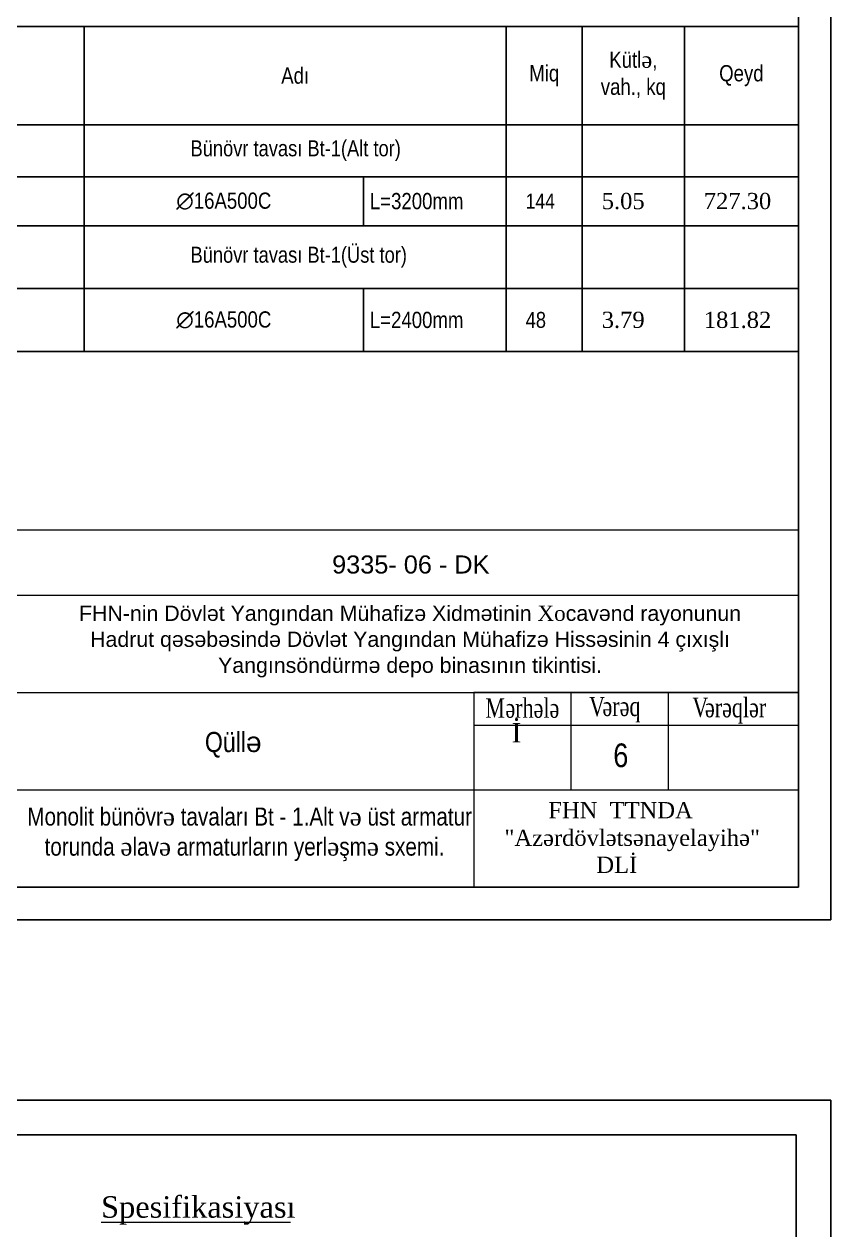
# Model space of a CAD drawing. Header units: millimetres. Extents: x -149347 to 251215, y -2929184 to -2541447.
# Drawn here: x -55422 to -43311, y -2671868 to -2653761 of the extents above; entities that cross this region are included whole.
import ezdxf

# ---------------------------------------------------------------- set-up
doc = ezdxf.new("R2010")
doc.units = ezdxf.units.MM
for name, color, linetype, lineweight in [('Text blocks_Ном._пера__1', 7, 'Continuous', 15), ('Yazı', 7, 'Continuous', 15), ('перегородка', 130, 'Continuous', 20)]:
    doc.layers.add(name, color=color, linetype=linetype, lineweight=lineweight)
doc.styles.add('400', font='times.ttf', dxfattribs={"width": 0.75, "height": 300})
doc.styles.add('Arial', font='arial.ttf')
doc.styles.get("Standard").update_dxf_attribs({"font": 'times.ttf'})
doc.styles.add('style1', font='A3TI(LA).TTF', dxfattribs={"height": 400})
doc.styles.add('style5', font='times.ttf', dxfattribs={"height": 400})
doc.styles.add('style6', font='ARIALN.TTF', dxfattribs={"height": 300})
doc.styles.add('Times New Roman', font='times.ttf')

# ---------------------------------------------------------------- blocks, each defined once
blk = doc.blocks.new('*T1216')
at = {"color": 0, "linetype": 'ByBlock', "lineweight": -2, "ltscale": 15, "transparency": 16777216}
for p, q in [((0, 0), (18032, 0)), ((0, 0), (0, -4878)), ((1462, 0), (1462, -4878)), ((7310, 0), (7310, -4878)), ((13646, 0), (13646, -2254)), ((14787, 0), (14787, -4878)), ((16320, 0), (16320, -4878)), ((18032, 0), (18032, -4878)), ((0, -1474), (18032, -1474)), ((0, -2254), (18032, -2254)), ((0, -2990), (18032, -2990)), ((13646, -2990), (13646, -3934)), ((0, -3934), (18032, -3934)), ((0, -4878), (18032, -4878))]:
    blk.add_line(p, q, dxfattribs=at)
at = {"color": 0, "lineweight": -2, "ltscale": 15, "transparency": 16777216}
for p, q in [((11502, -2254), (11502, -2990)), ((13646, -2254), (13646, -2990)), ((11502, -3934), (11502, -4878)), ((13646, -3934), (13646, -4878))]:
    blk.add_line(p, q, dxfattribs=at)
at = {"color": 0, "ltscale": 15, "transparency": 16777216}
for s, insert, char_height, width, attachment_point, style in [('{\\fPalatino Linotype|b0|i0|c238|p18;İşarə}', (4386, -737), 243.68, 5555.85, 5, 'style5'), ('{\\fArial Narrow|b0|i0|c238|p34;Kütl\\fPalatino Linotype|b0|i0|c238|p18;ə\\fArial Narrow|b0|i0|c238|p34;, vah., kq}', (15554, -737), 243.678, 1240.39, 5, 'style6'), ('{\\fArial Narrow|b0|i0|c238|p34;Mövqe}', (731, -737), 243.68, 1169.65, 5, 'style6'), ('{\\fArial Narrow|b0|i0|c238|p34;Adı}', (10478, -737), 243.68, 6043.2, 5, 'style6'), ('{\\fArial Narrow|b0|i0|c238|p34;Miq}', (14217, -737), 243.68, 848.92, 5, 'style6'), ('{\\fArial Narrow|b0|i0|c238|p34;Qeyd}', (17176, -737), 243.68, 1419.65, 5, 'style6'), ('{\\C256;                \\fArial Narrow|b0|i0|c238|p34;   \\fArial Narrow|b0|i0|c204|p34;B\\fArial Narrow|b0|i0|c238|p34;ünövr tavası Bt-1\\fArial Narrow|b0|i0|c204|p34;(Alt tor\\fArial Narrow|b0|i0|c238|p34;)\\fArial Narrow|b0|i0|c204|p34;   }', (7457, -1864), 239.591, 6043.2, 4, 'style6'), ('1', (731, -2622), 244, 1169.65, 5, 'style1'), ('∅16A500C', (9406, -2622), 243.7, 3898.84, 5, 'style6'), ('L=3200mm', (11599, -2622), 243.7, 1949.42, 4, 'style6'), ('{\\fArial Narrow|b0|i0|c238|p34;144}', (13938, -2622), 229.17, 556.5, 4, 'style6'), ('5.05', (15080, -2622), 243.7, 947.97, 4, 'style5'), ('727.30', (16612, -2622), 243.7, 1127.24, 4, 'style5'), ('{\\C256;                \\fArial Narrow|b0|i0|c238|p34;   \\fArial Narrow|b0|i0|c204|p34;B\\fArial Narrow|b0|i0|c238|p34;ünövr tavası Bt-1\\fArial Narrow|b0|i0|c204|p34;(\\fArial Narrow|b0|i0|c238|p34;Ü\\fArial Narrow|b0|i0|c204|p34;st tor\\fArial Narrow|b0|i0|c238|p34;)\\fArial Narrow|b0|i0|c204|p34;   }', (7457, -3462), 239.591, 6043.2, 4, 'style6'), ('2', (731, -4406), 244, 1169.65, 5, 'style1'), ('∅16A500C', (9406, -4406), 243.7, 3898.84, 5, 'style6'), ('{\\fArial Narrow|b0|i0|c238|p34;L=2400mm', (11599, -4406), 243.68, 1949.42, 4, 'style6'), ('{\\fArial Narrow|b0|i0|c238|p34;48}', (13938, -4406), 239.59, 556.5, 4, 'style6'), ('3.79', (15080, -4406), 243.7, 947.97, 4, 'style5'), ('181.82', (16612, -4406), 243.7, 1127.24, 4, 'style5')]:
    blk.add_mtext(s, dxfattribs=dict(at, insert=insert, char_height=char_height, width=width, attachment_point=attachment_point, style=style))
blk = doc.blocks.new('mekteb')
at = {"color": 0, "lineweight": 25}
for p, q in [((99643, -1821466), (139843, -1821466)), ((139843, -1821466), (139843, -1849866)), ((139843, -1849866), (99643, -1849866))]:
    blk.add_line(p, q, dxfattribs=at)
at = {"color": 0, "lineweight": 25, "ltscale": 15}
for p, q in [((139343, -1821966), (101643, -1821966)), ((139343, -1849366), (139343, -1821966)), ((101643, -1849366), (139343, -1849366))]:
    blk.add_line(p, q, dxfattribs=at)
at = {"linetype": 'Continuous', "lineweight": 15}
for p, q in [((120843, -1844866), (139343, -1844866)), ((120843, -1846366), (139343, -1846366)), ((135843, -1847866), (135843, -1846366)), ((137343, -1847866), (137343, -1846366)), ((134343, -1846866), (139343, -1846866)), ((120843, -1847866), (139343, -1847866)), ((120843, -1849366), (139343, -1849366))]:
    blk.add_line(p, q, dxfattribs=at)
for points in [[(120843, -1849366), (139343, -1849366), (139343, -1843866), (120843, -1843866)], [(134343, -1849366), (139343, -1849366), (139343, -1846366), (134343, -1846366)]]:
    blk.add_lwpolyline(points, close=True, dxfattribs=at)
at = {"lineweight": 25, "ltscale": 15, "style": '400', "width": 0.75}
for s, p in [('ərhələ', (134831, -1846755)), ('V', (136119, -1846732)), ('   V', (137454, -1846743)), ('ərəqlər', (137904, -1846747)), (' M', (134437, -1846755)), ('ərəq', (136326, -1846728))]:
    blk.add_text(s, height=300, dxfattribs=at).set_placement(p)
at = {"lineweight": 25, "ltscale": 15, "attachment_point": 1, "style": 'Times New Roman'}
for s, insert, char_height, width in [('{\\fTimes New Roman|b0|i0|c238|p18;\\H0.42397x;İ\\fTimes New Roman|b0|i0|c186|p18;\\H2.3586x;      }', (134926, -1846834), 707.62, 10102.13), ('"{\\fTimes New Roman|b0|i0|c238|p18;Azərdövlətsənayelayihə"\\P              } {\\fTimes New Roman|b0|i0|c238|p18;DLİ}', (134816, -1848478), 250, 8698.57)]:
    blk.add_mtext(s, dxfattribs=dict(at, insert=insert, char_height=char_height, width=width))
at = {"lineweight": 25, "insert": (130203, -1846973), "char_height": 310, "width": 5486.13, "attachment_point": 1, "style": 'style6'}
blk.add_mtext('{\\C0;Q\\fArial Narrow|b0|i0|c238|p34;üll\\fArial|b0|i0|c0|p34;ə}', dxfattribs=at)
at = {"lineweight": 25, "ltscale": 15, "insert": (135115, -1848053), "char_height": 250, "attachment_point": 1, "style": 'Times New Roman'}
blk.add_mtext('  {\\fTimes New Roman|b0|i0|c238|p18;  FHN  TTNDA}', dxfattribs=at)
at = {"layer": 'Text blocks_Ном._пера__1', "linetype": 'Continuous', "lineweight": 25, "insert": (128266, -1845580), "char_height": 235, "width": 10191.85, "attachment_point": 4, "line_spacing_factor": 1.021551, "style": 'Arial'}
blk.add_mtext('\\pxqc;{\\fArial|b0|i0|c238|p34;\\C256;FHN-nin Dövlət Yangından Mühafizə Xidmətinin \\fTimes New Roman|b0|i0|c204|p18;Xo\\fArial|b0|i0|c238|p34;cavənd rayonunun Hadrut qəsəbəsində Dövlət Yangından Mühafizə Hissəsinin 4 çıxışlı Yangınsöndürmə depo binasının tikintisi.}', dxfattribs=at)
at = {"layer": 'перегородка', "lineweight": 30, "insert": (132162, -1844536), "char_height": 441.245, "width": 6524.89, "attachment_point": 7, "style": 'Arial'}
blk.add_mtext('{\\fArial|b0|i0|c238|p34;\\H0.63158x;\\C7;9335\\fArial|b0|i0|c204|p34;- \\fArial|b0|i0|c238|p34;06\\fArial|b0|i0|c204|p34; - DK}', dxfattribs=at)

msp = doc.modelspace()

# ---------------------------------------------------------------- linework, layer by layer
at = {"lineweight": 15, "ltscale": 15}
msp.add_line((-54266.29611, -2671754.18267), (-51422.95759, -2671754.18267), dxfattribs=at)

# ---------------------------------------------------------------- block references
at = {"lineweight": 15}
for p, xscale, yscale, zscale in [((-179619.03003, -864111.18122), 0.9747191058617483, 0.9747191058617483, 0.9747191058617483), ((-189445.16833, -766515.16798), 1.044984502239007, 1.044984502239007, 1.044984502239007)]:
    msp.add_blockref('mekteb', p, dxfattribs=dict(at, xscale=xscale, yscale=yscale, zscale=zscale))
msp.add_blockref('*T1216', (-61830.69533, -2653798.36214))

# ---------------------------------------------------------------- texts
at = {"color": 1, "lineweight": 13, "insert": (-46860.08456, -2664743.92464), "char_height": 354.8787239, "width": 9073.4567518, "attachment_point": 5, "style": 'style6'}
msp.add_mtext('{\\fArial Narrow|b0|i0|c238|p34;       6}', dxfattribs=at)
at = {"lineweight": 40, "insert": (-55373.86205, -2665525.8799), "char_height": 312.51015905, "width": 11139.1182774, "attachment_point": 1, "style": 'style6'}
msp.add_mtext('{\\fArial Narrow|b0|i0|c238|p34;\\H0.86667x;Monolit bünövr\\fTimes New Roman|b0|i0|c238|p18;ə\\fArial Narrow|b0|i0|c238|p34; tavaları Bt - 1.Alt v\\fTimes New Roman|b0|i0|c238|p18;ə\\fArial Narrow|b0|i0|c238|p34; üst armatur\\P   torunda \\fTimes New Roman|b0|i0|c0|p18;ə\\fArial Narrow|b0|i0|c238|p34;lav\\fTimes New Roman|b0|i0|c0|p18;ə\\fArial Narrow|b0|i0|c238|p34; armaturların yerl\\fTimes New Roman|b0|i0|c238|p18;ə\\fArial Narrow|b0|i0|c238|p34;şm\\fTimes New Roman|b0|i0|c238|p18;ə\\fArial Narrow|b0|i0|c238|p34; sxemi.  \\H1.15385x;   }', dxfattribs=at)
at = {"layer": 'Yazı'}
msp.add_text('Spesifikasiyası  ', height=322.1734228, dxfattribs=at).set_placement((-54266.86203, -2671685.50606))

doc.saveas('drawing.dxf')
